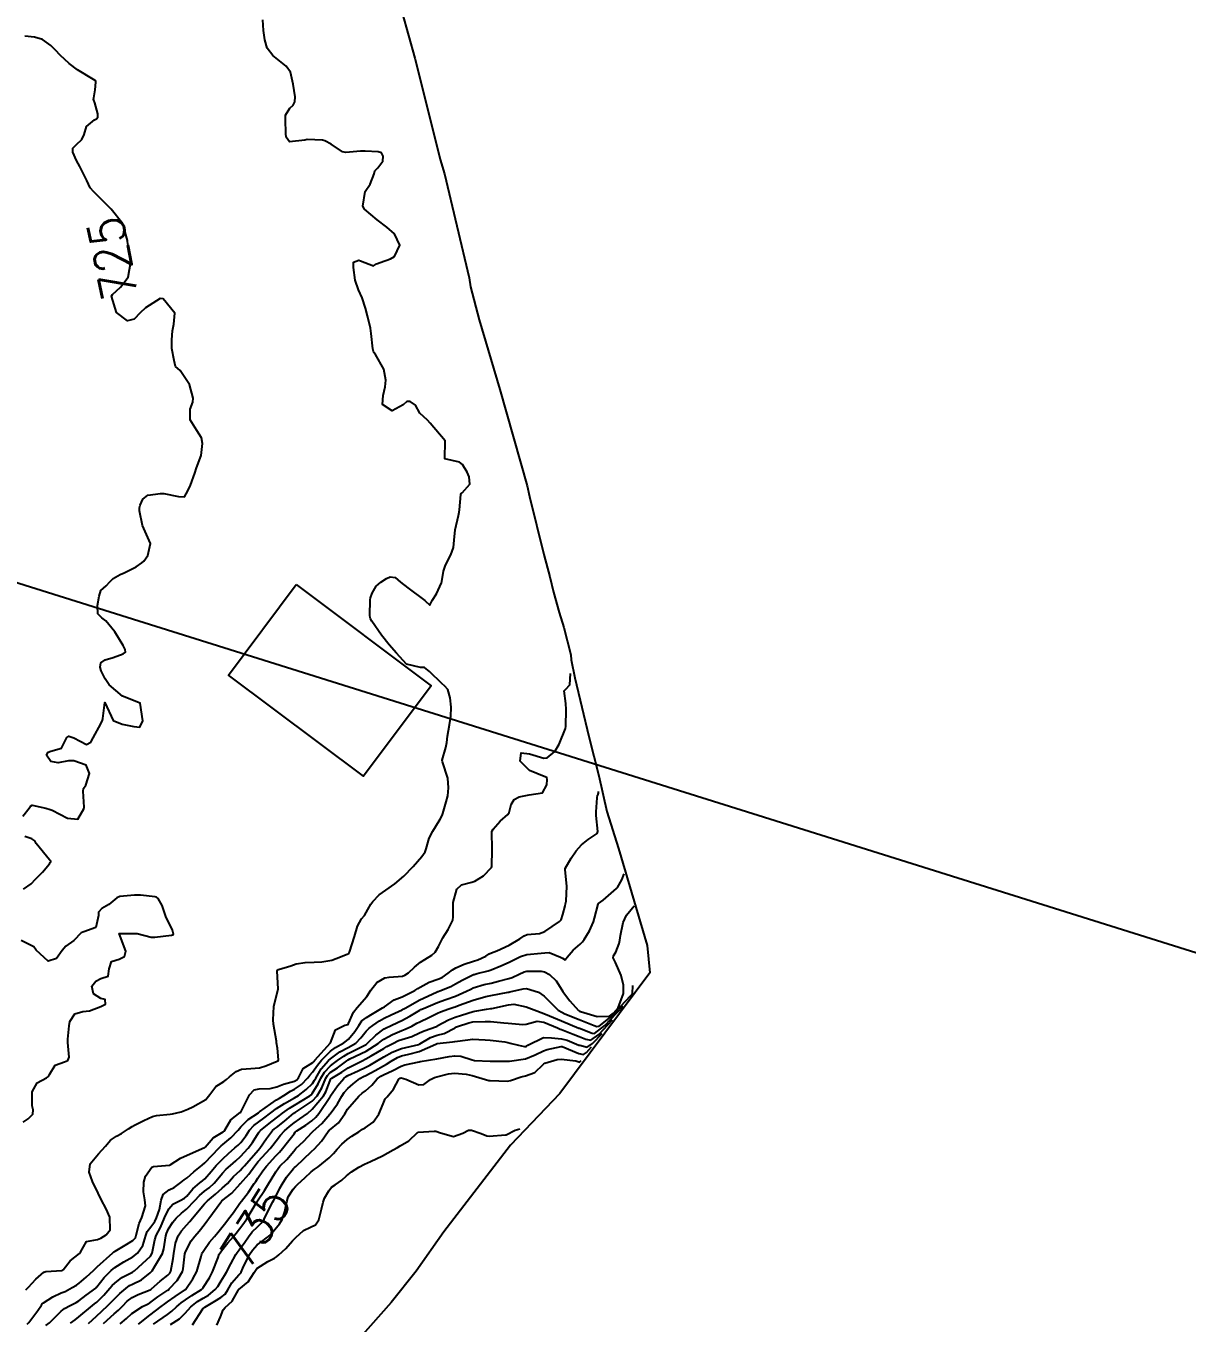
# Model space of a CAD drawing. Header units: metres. Extents: x 318500 to 325275, y 7408834 to 7428799.
# Drawn here: x 322414.9 to 322545.9, y 7417452 to 7417598.2 of the extents above; entities that cross this region are included whole.
import ezdxf
from ezdxf.enums import TextEntityAlignment as Align

# ---------------------------------------------------------------- set-up
doc = ezdxf.new("R2010")
doc.units = ezdxf.units.M
doc.header["$MEASUREMENT"] = 0
doc.linetypes.add('CONTINUO', pattern=[0])
doc.layers.add('_TEXTO_CONGELA', color=45, linetype='Continuous', plot=False)
for name, color, linetype in [('Area', 45, 'Continuous'), ('Cotas', 45, 'Continuous'), ('Curvas de Nivel 1m', 11, 'Continuous'), ('Curvas de Nivel 5m', 15, 'Continuous'), ('Edificações', 30, 'Continuous')]:
    doc.layers.add(name, color=color, linetype=linetype)
doc.styles.add('Style-STANDARD', font='STANDARD.shx')

msp = doc.modelspace()

# ---------------------------------------------------------------- linework, layer by layer
at = {"layer": '_TEXTO_CONGELA', "linetype": 'CONTINUO'}
msp.add_polyline3d([(322183.78, 7417607.66, 0), (322944.06, 7417369.15, 0)], dxfattribs=at)
at = {"layer": 'Area'}
msp.add_lwpolyline([(322457.35, 7417599.7), (322458.77, 7417594.58), (322459.86, 7417590.26), (322461.66, 7417583.14), (322462.12, 7417581.52), (322464.9, 7417569.8), (322465.05, 7417568.8), (322466.03, 7417565.07), (322468.36, 7417557.23), (322471.45, 7417546.34), (322471.71, 7417545.15), (322473.32, 7417538.63), (322474.02, 7417536.09), (322474.43, 7417534.38), (322475.05, 7417532.08), (322475.58, 7417530.37), (322476.39, 7417527.31), (322476.4, 7417526.75), (322476.84, 7417524.73), (322478.41, 7417518.08), (322479.55, 7417513.65), (322480.44, 7417509.63), (322481.75, 7417505.48), (322484.98, 7417494.53), (322485.28, 7417491.45), (322475.14, 7417477.84), (322469.56, 7417472.04), (322462.05, 7417462.25), (322458.94, 7417457.82), (322456.13, 7417454.29), (322452.63, 7417450.35)], dxfattribs=at)
at = {"layer": 'Curvas de Nivel 1m', "flags": 128}
for points, elevation in [([(322414.92, 7417455.73), (322415.07, 7417455.87), (322415.21, 7417456.03), (322416.04, 7417456.9), (322416.95, 7417457.69), (322417.17, 7417457.77), (322418.95, 7417457.88), (322419.02, 7417457.9), (322419.12, 7417457.97), (322419.92, 7417459), (322420.97, 7417459.8), (322421.08, 7417459.95), (322421.75, 7417461.18), (322422.99, 7417461.39), (322423.38, 7417461.53), (322423.96, 7417461.91), (322424.42, 7417462.49), (322424.4, 7417463.9), (322423.97, 7417464.84), (322423.4, 7417465.91), (322423.06, 7417466.62), (322422.41, 7417467.93), (322422.05, 7417468.98), (322422.18, 7417469.93), (322423.12, 7417471.06), (322423.88, 7417471.91), (322424.46, 7417472.58), (322425.15, 7417473.02), (322425.7, 7417473.34), (322426.5, 7417473.88), (322426.91, 7417474.13), (322427.17, 7417474.26), (322428.22, 7417474.81), (322429.18, 7417475.27), (322429.64, 7417475.38), (322431.19, 7417475.5), (322431.46, 7417475.54), (322432.42, 7417475.8), (322433, 7417475.99), (322433.19, 7417476.07), (322433.74, 7417476.33), (322435.2, 7417477.19), (322435.68, 7417477.75), (322436.33, 7417478.63), (322437.23, 7417479.22), (322437.53, 7417479.43), (322437.89, 7417479.72), (322438.64, 7417480.33), (322439.25, 7417480.59), (322440.29, 7417480.66), (322441.26, 7417480.76), (322441.96, 7417480.97), (322443.27, 7417481.48), (322443.37, 7417481.55), (322443.41, 7417481.65), (322443.28, 7417482.95), (322443.19, 7417483.55), (322443.2, 7417483.65), (322443.19, 7417483.75), (322442.85, 7417485.66), (322442.81, 7417486.17), (322442.89, 7417487.66), (322443.37, 7417489.65), (322443.27, 7417491.65), (322443.29, 7417491.76), (322443.4, 7417491.83), (322444.79, 7417492.25), (322445.41, 7417492.47), (322446.41, 7417492.62), (322447.42, 7417492.65), (322448.31, 7417492.7), (322449.42, 7417492.88), (322449.91, 7417493.08), (322451.15, 7417493.55), (322451.34, 7417493.64), (322451.43, 7417493.79), (322451.99, 7417495.54), (322452.31, 7417496.7), (322452.78, 7417497.53), (322453.09, 7417497.92), (322453.5, 7417498.58), (322453.82, 7417499.2), (322454.04, 7417499.51), (322454.78, 7417500.24), (322455.52, 7417500.77), (322456.54, 7417501.48), (322457.54, 7417502.36), (322458.59, 7417503.45), (322459.58, 7417504.58), (322459.94, 7417505.08), (322460.07, 7417505.44), (322460.41, 7417506.62), (322460.82, 7417507.43), (322461.12, 7417507.92), (322461.63, 7417508.77), (322461.87, 7417509.19), (322461.96, 7417509.42), (322462.33, 7417510.74), (322462.49, 7417511.41), (322462.59, 7417512.32), (322462.51, 7417513.41), (322461.89, 7417515.25), (322461.86, 7417515.42), (322462.28, 7417516.87), (322462.38, 7417517.41), (322462.47, 7417518.13), (322462.68, 7417519.41), (322462.83, 7417520.36), (322462.88, 7417521.4), (322462.77, 7417522.45), (322462.52, 7417523.41), (322462.18, 7417523.77), (322461.84, 7417524.06), (322460.44, 7417525.43), (322459.86, 7417525.86), (322459.42, 7417525.89), (322457.86, 7417526.27), (322456.7, 7417527.49), (322455.89, 7417528.45), (322455.03, 7417529.51), (322453.93, 7417531.1), (322453.78, 7417531.37), (322453.73, 7417531.52), (322453.71, 7417531.75), (322453.73, 7417533.52), (322453.77, 7417533.72), (322453.97, 7417534.24), (322454.44, 7417535.06), (322454.96, 7417535.51), (322455.59, 7417535.91), (322456, 7417536.09), (322456.55, 7417536.04), (322457.16, 7417535.48), (322457.98, 7417534.87), (322459.92, 7417533.44), (322459.96, 7417533.4), (322460.47, 7417532.92), (322460.75, 7417533.43), (322461.23, 7417534.17), (322461.81, 7417535.42), (322461.84, 7417535.57), (322462, 7417536.72), (322462.23, 7417537.42), (322462.86, 7417538.58), (322463.13, 7417539.4), (322463.21, 7417540.25), (322463.35, 7417541.4), (322463.72, 7417543.03), (322463.78, 7417543.39), (322463.81, 7417543.67), (322463.99, 7417545.39), (322464.02, 7417545.49), (322464.12, 7417545.58), (322464.97, 7417546.55), (322464.91, 7417547.38), (322464.68, 7417547.91), (322464.16, 7417548.77), (322463.81, 7417549.04), (322462.17, 7417549.42), (322462.2, 7417551.42), (322460.53, 7417553.44), (322460.23, 7417553.75), (322459.34, 7417554.55), (322458.86, 7417555.46), (322458.26, 7417555.87), (322457.87, 7417555.86), (322457.46, 7417555.48), (322456.24, 7417554.83), (322455.14, 7417555.51), (322455.23, 7417556.54), (322455.43, 7417557.51), (322455.52, 7417558.28), (322455.3, 7417559.51), (322454.33, 7417561.17), (322454.18, 7417561.37), (322454.11, 7417561.52), (322454.04, 7417561.81), (322453.85, 7417563.53), (322453.77, 7417564.13), (322453.46, 7417565.53), (322453.23, 7417566.37), (322452.83, 7417567.54), (322452.42, 7417568.47), (322452.05, 7417569.56), (322451.87, 7417570.96), (322451.88, 7417571.56), (322452.47, 7417571.79), (322452.67, 7417571.74), (322453.16, 7417571.54), (322454.11, 7417571.17), (322454.47, 7417571.37), (322454.57, 7417571.42), (322454.86, 7417571.52), (322456.04, 7417571.94), (322456.48, 7417572.23), (322457.11, 7417573.49), (322456.51, 7417574.76), (322455.62, 7417575.51), (322454.53, 7417576.33), (322453.12, 7417577.54), (322452.91, 7417577.9), (322453.19, 7417579.54), (322453.73, 7417580.38), (322454.21, 7417581.53), (322454.27, 7417581.86), (322454.61, 7417582.22), (322455.19, 7417582.95), (322455.22, 7417583.51), (322455.02, 7417583.9), (322454.64, 7417584.03), (322453.2, 7417584.1), (322452.64, 7417584.09), (322451, 7417583.94), (322450.63, 7417584.02), (322449.36, 7417584.88), (322448.65, 7417585.26), (322448.36, 7417585.32), (322446.65, 7417585.4), (322446.36, 7417585.34), (322444.64, 7417585.14), (322444.28, 7417585.66), (322444.23, 7417586.09), (322444.18, 7417587.67), (322444.19, 7417588.16), (322444.7, 7417588.92), (322445.08, 7417589.28), (322445.25, 7417589.65), (322445.27, 7417590.2), (322445.08, 7417591.65), (322444.75, 7417592.98), (322444.26, 7417593.67), (322442.78, 7417594.86), (322442.14, 7417595.7), (322441.85, 7417596.65), (322441.73, 7417597.7), (322441.65, 7417598.88)], 726), ([(322415.05, 7417451.85), (322415.26, 7417452.02), (322416.25, 7417453.38), (322416.66, 7417454), (322416.76, 7417454.14), (322416.89, 7417454.26), (322417.95, 7417454.94), (322418.91, 7417455.36), (322419.34, 7417455.54), (322420.12, 7417455.96), (322420.63, 7417456.25), (322420.93, 7417456.46), (322421.73, 7417457.14), (322422.56, 7417457.93), (322422.95, 7417458.29), (322424.72, 7417459.89), (322424.85, 7417460.01), (322424.97, 7417460.09), (322426.11, 7417460.75), (322426.99, 7417461.29), (322427.27, 7417461.59), (322427.35, 7417461.86), (322427.68, 7417463.2), (322427.99, 7417463.86), (322428.4, 7417465.2), (322428.33, 7417465.85), (322428.17, 7417466.75), (322428.21, 7417467.85), (322428.41, 7417468.53), (322429.11, 7417469.53), (322429.32, 7417469.62), (322431.11, 7417469.76), (322431.15, 7417469.77), (322431.2, 7417469.81), (322432.34, 7417470.57), (322433.12, 7417470.89), (322435.06, 7417471.76), (322435.11, 7417471.78), (322435.13, 7417471.81), (322436.05, 7417472.85), (322437.16, 7417473.52), (322437.28, 7417473.61), (322437.37, 7417473.73), (322438.03, 7417474.87), (322439.08, 7417475.71), (322439.15, 7417475.75), (322439.19, 7417475.83), (322440.15, 7417477.7), (322440.65, 7417478.25), (322441.22, 7417478.39), (322442.47, 7417478.41), (322443.22, 7417478.6), (322443.97, 7417478.9), (322445.23, 7417479.25), (322445.48, 7417479.38), (322445.65, 7417479.62), (322446.19, 7417480.68), (322447.27, 7417481.34), (322447.39, 7417481.47), (322447.5, 7417481.6), (322449.29, 7417483.57), (322449.83, 7417485.04), (322450.88, 7417485.55), (322451.25, 7417485.62), (322451.32, 7417485.73), (322451.88, 7417487.01), (322452.29, 7417487.54), (322453.36, 7417488.79), (322453.82, 7417489.51), (322454.51, 7417490.38), (322455.39, 7417490.9), (322455.9, 7417490.98), (322457.39, 7417491.08), (322457.67, 7417491.19), (322458.06, 7417491.46), (322458.75, 7417492.11), (322459.42, 7417492.64), (322459.91, 7417492.94), (322460.72, 7417493.43), (322461.09, 7417493.77), (322461.44, 7417494.44), (322461.95, 7417495.41), (322462.53, 7417496.34), (322463.07, 7417497.4), (322463.11, 7417497.77), (322463.09, 7417499.4), (322463.53, 7417500.9), (322464.04, 7417501.38), (322465.21, 7417501.69), (322465.54, 7417501.79), (322466.53, 7417502.37), (322467.43, 7417503.34), (322467.46, 7417503.44), (322467.52, 7417505.34), (322467.52, 7417505.41), (322467.46, 7417507.34), (322467.49, 7417507.47), (322467.61, 7417507.66), (322468.4, 7417508.56), (322469.26, 7417509.32), (322469.41, 7417509.54), (322469.66, 7417510.44), (322469.98, 7417510.99), (322470.54, 7417511.3), (322471.67, 7417511.52), (322473.18, 7417511.76), (322473.68, 7417512.65), (322473.71, 7417513.26), (322473.69, 7417513.47), (322473.38, 7417513.58), (322471.7, 7417514.26), (322470.67, 7417515.3), (322470.78, 7417516.24), (322471.73, 7417516.16), (322473.33, 7417515.66), (322473.73, 7417515.69), (322474.59, 7417516.4), (322475.05, 7417517.24), (322475.77, 7417519), (322475.82, 7417519.23), (322475.87, 7417521.16), (322475.81, 7417521.83), (322475.63, 7417523.23), (322475.83, 7417523.44), (322476.26, 7417523.93), (322476.36, 7417525.19)], 727), ([(322417.16, 7417451.7), (322417.56, 7417451.99), (322418.88, 7417453.29), (322419.26, 7417453.6), (322419.92, 7417453.96), (322420.58, 7417454.27), (322420.9, 7417454.47), (322421.72, 7417455.12), (322422.79, 7417455.92), (322422.86, 7417455.98), (322422.92, 7417456.05), (322423.75, 7417457.09), (322424.53, 7417457.9), (322424.95, 7417458.23), (322425.98, 7417458.86), (322426.97, 7417459.43), (322427.5, 7417459.86), (322428.11, 7417460.72), (322428.43, 7417461.85), (322428.58, 7417462.28), (322429.01, 7417462.8), (322429.45, 7417463.41), (322429.65, 7417463.83), (322429.99, 7417464.78), (322430.19, 7417465.82), (322430.41, 7417466.47), (322431.07, 7417466.97), (322431.62, 7417467.26), (322432.39, 7417467.8), (322432.78, 7417468.1), (322433.09, 7417468.35), (322433.85, 7417469.02), (322434.79, 7417469.76), (322435.11, 7417470.04), (322436.72, 7417471.74), (322436.93, 7417471.94), (322437.14, 7417472.1), (322438.03, 7417472.84), (322438.84, 7417473.71), (322438.99, 7417473.89), (322439.17, 7417474.09), (322439.98, 7417474.9), (322441.14, 7417475.68), (322441.19, 7417475.7), (322441.28, 7417475.77), (322443.2, 7417477.15), (322443.51, 7417477.34), (322444, 7417477.64), (322444.75, 7417478.1), (322445.22, 7417478.33), (322446, 7417478.85), (322446.7, 7417479.61), (322446.94, 7417479.91), (322447.25, 7417480.27), (322447.82, 7417481.04), (322448.26, 7417481.59), (322449.28, 7417482.63), (322449.82, 7417483.03), (322450.77, 7417483.56), (322451.07, 7417483.77), (322451.3, 7417483.99), (322452.02, 7417484.83), (322452.47, 7417485.53), (322452.82, 7417486.04), (322453.33, 7417486.43), (322454.02, 7417486.83), (322455.15, 7417487.49), (322455.35, 7417487.63), (322456.45, 7417488.39), (322457.36, 7417488.76), (322458.8, 7417489.45), (322459.14, 7417489.68), (322459.38, 7417489.85), (322460.41, 7417490.4), (322461.39, 7417490.74), (322461.87, 7417490.93), (322462.56, 7417491.4), (322463.02, 7417491.78), (322463.41, 7417492.02), (322464.35, 7417492.44), (322465.42, 7417492.77), (322465.88, 7417492.9), (322466.78, 7417493.35), (322467.16, 7417493.61), (322467.43, 7417493.72), (322468.04, 7417493.93), (322469.44, 7417494.59), (322470.64, 7417495.29), (322471.1, 7417495.64), (322471.46, 7417495.76), (322472.83, 7417495.9), (322473.46, 7417496.13), (322475.12, 7417497.24), (322475.28, 7417497.43), (322475.49, 7417498.02), (322475.74, 7417498.99), (322475.78, 7417499.23), (322475.84, 7417499.55), (322475.94, 7417501.22), (322475.73, 7417503.05), (322475.75, 7417503.23), (322476.4, 7417504.39), (322476.99, 7417505.21), (322477.6, 7417505.87), (322478.33, 7417506.47), (322479.35, 7417507.18), (322479.41, 7417507.38), (322479.23, 7417509.18), (322479.22, 7417509.61), (322479.35, 7417511.18), (322479.39, 7417511.47), (322479.47, 7417511.59), (322479.5, 7417511.7), (322479.5, 7417511.91)], 728), ([(322419.93, 7417451.96), (322420.48, 7417452.35), (322420.88, 7417452.66), (322422.42, 7417453.93), (322422.67, 7417454.14), (322422.9, 7417454.34), (322423.69, 7417455.13), (322424.38, 7417455.9), (322424.63, 7417456.19), (322424.93, 7417456.48), (322425.73, 7417457.09), (322426.95, 7417457.72), (322427.05, 7417457.77), (322427.17, 7417457.87), (322428.97, 7417459.52), (322429.15, 7417459.84), (322429.47, 7417461.35), (322429.62, 7417461.83), (322430.08, 7417462.76), (322430.55, 7417463.82), (322431.04, 7417464.86), (322431.49, 7417465.36), (322432.33, 7417465.8), (322432.81, 7417466.04), (322433.06, 7417466.28), (322433.76, 7417467.09), (322434.55, 7417467.77), (322434.85, 7417468), (322435.09, 7417468.24), (322435.8, 7417469.05), (322436.39, 7417469.74), (322437.12, 7417470.49), (322437.76, 7417471.08), (322438.5, 7417471.72), (322438.84, 7417472.01), (322439.14, 7417472.33), (322439.75, 7417473.11), (322440.15, 7417473.7), (322440.62, 7417474.24), (322441.17, 7417474.66), (322441.77, 7417475.08), (322442.55, 7417475.66), (322443.19, 7417476.14), (322444.1, 7417476.74), (322445.21, 7417477.35), (322445.67, 7417477.62), (322446.54, 7417478.29), (322447.23, 7417478.98), (322447.48, 7417479.35), (322447.6, 7417479.59), (322448.22, 7417480.62), (322449.05, 7417481.57), (322449.27, 7417481.77), (322450.31, 7417482.53), (322451.28, 7417483.04), (322452.13, 7417483.54), (322452.71, 7417484.11), (322453.31, 7417484.86), (322453.63, 7417485.2), (322454.03, 7417485.51), (322454.8, 7417486.03), (322455.33, 7417486.33), (322456.11, 7417486.71), (322457.35, 7417487.27), (322457.48, 7417487.34), (322457.69, 7417487.46), (322459.36, 7417488.39), (322461.22, 7417489.26), (322461.37, 7417489.33), (322461.43, 7417489.35), (322461.6, 7417489.41), (322462.84, 7417489.93), (322463.38, 7417490.22), (322464.13, 7417490.64), (322465.4, 7417491.25), (322465.48, 7417491.28), (322465.8, 7417491.36), (322467.06, 7417491.69), (322467.41, 7417491.8), (322468.5, 7417492.23), (322469.42, 7417492.65), (322469.86, 7417492.87), (322470.71, 7417493.29), (322471.43, 7417493.53), (322473.03, 7417493.67), (322473.43, 7417493.71), (322473.93, 7417493.74), (322475.22, 7417493.23), (322475.43, 7417493.1), (322475.73, 7417492.92), (322475.95, 7417493.22), (322476.66, 7417494), (322477.45, 7417494.69), (322477.7, 7417494.96), (322477.88, 7417495.2), (322478.49, 7417496.17), (322478.94, 7417497.19), (322479.06, 7417497.61), (322479.46, 7417499.18), (322479.48, 7417499.21), (322479.51, 7417499.26), (322480.01, 7417499.66), (322481.54, 7417500.96), (322481.63, 7417501.06), (322482.15, 7417501.93), (322482.4, 7417502.6)], 729), ([(322423.68, 7417451.91), (322424.88, 7417452.99), (322425.36, 7417453.41), (322425.8, 7417453.88), (322426.34, 7417454.43), (322426.9, 7417454.86), (322427.58, 7417455.19), (322428.92, 7417455.72), (322428.99, 7417455.76), (322429.08, 7417455.84), (322430.06, 7417456.69), (322430.94, 7417457.38), (322431.16, 7417457.6), (322431.26, 7417457.81), (322431.53, 7417459.23), (322431.61, 7417459.8), (322431.8, 7417460.99), (322432.1, 7417461.8), (322432.45, 7417462.35), (322433.02, 7417463), (322433.4, 7417463.41), (322433.71, 7417463.78), (322435.05, 7417465.42), (322435.39, 7417465.75), (322436.3, 7417466.51), (322437.07, 7417467.16), (322437.37, 7417467.43), (322437.65, 7417467.72), (322438.33, 7417468.48), (322439.1, 7417469.18), (322439.36, 7417469.45), (322439.57, 7417469.7), (322441.13, 7417471.45), (322441.31, 7417471.68), (322442.04, 7417472.78), (322442.73, 7417473.66), (322442.95, 7417473.86), (322443.17, 7417474.03), (322444.07, 7417474.74), (322445.15, 7417475.63), (322445.17, 7417475.65), (322445.19, 7417475.66), (322445.27, 7417475.7), (322447.2, 7417477), (322447.77, 7417477.59), (322448.31, 7417478.5), (322448.75, 7417479.58), (322448.93, 7417479.89), (322449.25, 7417480.2), (322450.06, 7417480.76), (322451.12, 7417481.55), (322451.21, 7417481.61), (322451.27, 7417481.65), (322451.46, 7417481.74), (322453.28, 7417482.64), (322454.66, 7417483.5), (322455.01, 7417483.77), (322455.3, 7417483.98), (322456.27, 7417484.51), (322457.31, 7417484.95), (322457.69, 7417485.09), (322458.45, 7417485.45), (322459.01, 7417485.76), (322459.33, 7417485.92), (322460.36, 7417486.4), (322461.34, 7417486.9), (322461.69, 7417487.07), (322462.63, 7417487.4), (322463.17, 7417487.57), (322463.35, 7417487.63), (322463.77, 7417487.8), (322465.36, 7417488.36), (322466.78, 7417488.77), (322467.37, 7417488.89), (322469.33, 7417489.27), (322469.37, 7417489.28), (322469.51, 7417489.31), (322471.01, 7417489.65), (322471.38, 7417489.67), (322472.73, 7417489.27), (322473.37, 7417488.84), (322474.95, 7417487.24), (322475.35, 7417487), (322475.72, 7417486.84), (322477.33, 7417486.18), (322479.01, 7417485.5), (322479.32, 7417485.41), (322479.59, 7417485.44), (322480.87, 7417486.46), (322483.15, 7417488.9), (322483.32, 7417489.12), (322483.39, 7417490.04)], 731), ([(322425.53, 7417451.88), (322426.27, 7417452.49), (322426.88, 7417453.03), (322428.08, 7417453.85), (322428.63, 7417454.11), (322428.9, 7417454.26), (322429.81, 7417454.92), (322430.92, 7417455.68), (322430.99, 7417455.73), (322431.09, 7417455.81), (322431.98, 7417456.76), (322432.57, 7417457.79), (322432.65, 7417458.09), (322432.85, 7417459.79), (322432.87, 7417459.89), (322432.98, 7417460.16), (322433.55, 7417461.22), (322433.96, 7417461.78), (322434.44, 7417462.33), (322435.02, 7417463.06), (322435.32, 7417463.46), (322435.56, 7417463.75), (322436.92, 7417465.6), (322437.02, 7417465.73), (322438.16, 7417466.62), (322439.08, 7417467.66), (322439.1, 7417467.69), (322439.12, 7417467.71), (322440.05, 7417468.74), (322440.72, 7417469.69), (322441.12, 7417470.19), (322442.48, 7417471.66), (322442.77, 7417472.02), (322443.14, 7417472.51), (322443.65, 7417473.14), (322444.1, 7417473.64), (322444.66, 7417474.14), (322445.17, 7417474.53), (322445.82, 7417474.98), (322446.68, 7417475.61), (322447.19, 7417476.07), (322448.5, 7417477.58), (322448.76, 7417478.03), (322449.24, 7417479.3), (322449.32, 7417479.49), (322449.42, 7417479.57), (322450.54, 7417480.27), (322451.26, 7417480.73), (322451.78, 7417481.02), (322452.83, 7417481.53), (322453.27, 7417481.76), (322453.87, 7417482.1), (322455.28, 7417482.94), (322455.64, 7417483.13), (322456.3, 7417483.48), (322456.95, 7417483.82), (322457.3, 7417483.95), (322458.46, 7417484.29), (322459.31, 7417484.68), (322459.82, 7417484.93), (322461.21, 7417485.41), (322461.29, 7417485.44), (322461.32, 7417485.46), (322462.57, 7417486.16), (322463.34, 7417486.47), (322464.03, 7417486.69), (322465.35, 7417487.09), (322465.56, 7417487.14), (322466.88, 7417487.34), (322467.35, 7417487.42), (322467.47, 7417487.44), (322469.36, 7417487.86), (322469.97, 7417487.92), (322471.35, 7417487.63), (322472.25, 7417487.27), (322473.34, 7417486.86), (322473.98, 7417486.62), (322475.33, 7417486.05), (322477.29, 7417485.23), (322477.32, 7417485.22), (322477.37, 7417485.2), (322478.77, 7417484.64), (322479.04, 7417484.63), (322480.23, 7417485.52), (322482.27, 7417487.68)], 732), ([(322427.6, 7417451.86), (322428.88, 7417452.85), (322430.19, 7417453.82), (322430.59, 7417454.12), (322430.9, 7417454.36), (322431.74, 7417454.97), (322432.92, 7417455.76), (322432.94, 7417455.77), (322432.96, 7417455.79), (322433.76, 7417456.96), (322434.19, 7417457.77), (322434.68, 7417459.48), (322434.75, 7417459.76), (322434.82, 7417459.91), (322434.98, 7417460.15), (322435.64, 7417461.1), (322436.18, 7417461.74), (322436.56, 7417462.18), (322437.02, 7417462.76), (322437.45, 7417463.3), (322437.78, 7417463.72), (322438.32, 7417464.43), (322439.05, 7417465.48), (322439.23, 7417465.71), (322440.02, 7417466.74), (322440.67, 7417467.69), (322440.84, 7417467.93), (322441.09, 7417468.3), (322441.65, 7417469.13), (322442.06, 7417469.67), (322443.12, 7417470.83), (322443.52, 7417471.25), (322443.87, 7417471.64), (322444.43, 7417472.35), (322445.16, 7417473.31), (322445.3, 7417473.48), (322445.49, 7417473.63), (322446.5, 7417474.28), (322447.18, 7417474.78), (322447.61, 7417475.17), (322447.95, 7417475.59), (322449.21, 7417477.45), (322449.26, 7417477.52), (322449.29, 7417477.57), (322450.07, 7417478.71), (322450.78, 7417479.55), (322451.04, 7417479.76), (322451.24, 7417479.88), (322452.39, 7417480.4), (322453.26, 7417480.82), (322453.71, 7417481.06), (322454.46, 7417481.5), (322455.27, 7417481.99), (322456.24, 7417482.52), (322457.28, 7417482.94), (322459.24, 7417483.39), (322459.29, 7417483.41), (322459.35, 7417483.44), (322460.56, 7417484.16), (322461.31, 7417484.41), (322462.08, 7417484.63), (322463.32, 7417485.27), (322463.39, 7417485.31), (322463.59, 7417485.39), (322464.88, 7417485.82), (322465.33, 7417485.91), (322466.7, 7417485.97), (322467.33, 7417485.95), (322468.84, 7417485.8), (322469.33, 7417485.76), (322470.98, 7417485.63), (322471.33, 7417485.67), (322472.58, 7417486.02), (322473.33, 7417485.89), (322474.89, 7417485.24), (322475.19, 7417485.11), (322475.32, 7417485.05), (322476.64, 7417484.54), (322477.31, 7417484.27), (322478.07, 7417483.96), (322478.65, 7417483.88), (322479.53, 7417484.5), (322481.09, 7417486.15)], 733), ([(322429.31, 7417451.83), (322430.88, 7417452.94), (322431.38, 7417453.31), (322431.9, 7417453.8), (322432.43, 7417454.26), (322432.9, 7417454.6), (322433.62, 7417455.07), (322434.73, 7417455.76), (322434.84, 7417455.85), (322434.92, 7417455.99), (322435.61, 7417457.08), (322435.96, 7417457.74), (322436.6, 7417459.37), (322436.72, 7417459.73), (322436.81, 7417459.89), (322436.98, 7417460.1), (322437.71, 7417461), (322438.32, 7417461.72), (322438.63, 7417462.09), (322439.01, 7417462.59), (322439.49, 7417463.23), (322439.83, 7417463.7), (322440.93, 7417465.57), (322441, 7417465.68), (322441.02, 7417465.71), (322441.05, 7417465.76), (322441.81, 7417466.93), (322442.27, 7417467.66), (322442.59, 7417468.16), (322443.1, 7417469), (322443.36, 7417469.4), (322443.57, 7417469.65), (322444.33, 7417470.42), (322445.13, 7417471.36), (322445.38, 7417471.63), (322446.26, 7417472.49), (322447.16, 7417473.44), (322447.23, 7417473.53), (322447.31, 7417473.6), (322448.29, 7417474.47), (322449.19, 7417475.53), (322449.21, 7417475.55), (322449.22, 7417475.57), (322450.07, 7417476.69), (322450.56, 7417477.56), (322450.81, 7417477.96), (322451.22, 7417478.43), (322451.82, 7417478.95), (322452.58, 7417479.53), (322453.01, 7417479.76), (322453.25, 7417479.87), (322454.32, 7417480.44), (322455.26, 7417480.96), (322455.6, 7417481.15), (322456.1, 7417481.48), (322456.83, 7417481.92), (322457.28, 7417482.1), (322458.1, 7417482.28), (322459.28, 7417482.57), (322461.16, 7417483.41), (322461.24, 7417483.46), (322461.29, 7417483.47), (322463.02, 7417483.67), (322463.29, 7417483.71), (322464.77, 7417483.9), (322465.3, 7417483.97), (322466.72, 7417483.91), (322467.3, 7417483.85), (322468.94, 7417483.67), (322469.29, 7417483.59), (322469.52, 7417483.54), (322470.48, 7417483.29), (322471.16, 7417483.15), (322471.3, 7417483.15), (322471.39, 7417483.19), (322471.53, 7417483.28), (322473.31, 7417484.17), (322474.21, 7417484.14), (322475.31, 7417484.02), (322475.96, 7417483.87), (322477.3, 7417483.3), (322477.38, 7417483.28), (322478.24, 7417483.08), (322478.83, 7417483.48), (322479.91, 7417484.62)], 734), ([(322433.71, 7417451.78), (322434.89, 7417453.57), (322435.11, 7417453.76), (322436.22, 7417454.42), (322436.91, 7417454.84), (322437.4, 7417455.24), (322437.7, 7417455.72), (322438.16, 7417456.49), (322438.95, 7417457.39), (322439.1, 7417457.55), (322439.2, 7417457.71), (322439.4, 7417458.15), (322440.15, 7417459.69), (322440.46, 7417460.2), (322440.99, 7417460.77), (322441.51, 7417461.16), (322442.16, 7417461.66), (322442.6, 7417462.07), (322443.01, 7417462.5), (322443.53, 7417463.14), (322443.83, 7417463.64), (322444.13, 7417464.55), (322444.33, 7417465.64), (322444.51, 7417466.18), (322445.07, 7417467.08), (322445.33, 7417467.38), (322445.59, 7417467.62), (322446.37, 7417468.34), (322447.1, 7417469.03), (322447.42, 7417469.28), (322447.87, 7417469.59), (322449.12, 7417470.61), (322449.6, 7417471.09), (322450.04, 7417471.56), (322450.56, 7417472.13), (322451.15, 7417472.68), (322451.66, 7417473.03), (322452.45, 7417473.53), (322452.88, 7417473.81), (322453.17, 7417473.97), (322454.08, 7417474.61), (322454.71, 7417475.5), (322455.2, 7417476.68), (322455.45, 7417477.24), (322455.65, 7417477.49), (322456.37, 7417478.33), (322456.99, 7417479.47), (322457.14, 7417479.58), (322457.24, 7417479.6), (322457.77, 7417479.46), (322459.23, 7417478.82), (322459.8, 7417478.86), (322460.54, 7417479.42), (322460.99, 7417479.67), (322461.25, 7417479.74), (322462.59, 7417480.06), (322463.25, 7417480.14), (322464.59, 7417480.03), (322465.25, 7417479.88), (322467.14, 7417479.33), (322467.21, 7417479.3), (322467.24, 7417479.3), (322467.27, 7417479.3), (322469.24, 7417479.23), (322469.57, 7417479.31), (322470.79, 7417479.74), (322471.25, 7417479.84), (322472.31, 7417480.21), (322473.27, 7417481.12), (322473.33, 7417481.19), (322473.45, 7417481.25), (322474.83, 7417481.68), (322475.28, 7417481.73), (322476.95, 7417481.53), (322477.27, 7417481.43), (322477.37, 7417481.4), (322477.44, 7417481.45), (322477.55, 7417481.57)], 736), ([(322436.46, 7417451.74), (322436.88, 7417452.67), (322437.15, 7417453.46), (322437.4, 7417453.72), (322438.19, 7417454.43), (322438.89, 7417455.71), (322438.92, 7417455.74), (322439.99, 7417456.63), (322440.67, 7417457.68), (322440.95, 7417458.11), (322442.19, 7417458.89), (322442.97, 7417459.29), (322443.19, 7417459.43), (322443.45, 7417459.65), (322444.24, 7417460.38), (322444.99, 7417461.23), (322445.18, 7417461.44), (322445.36, 7417461.62), (322446.21, 7417462.41), (322447.02, 7417462.79), (322447.57, 7417463.05), (322447.94, 7417463.59), (322448.25, 7417464.79), (322448.43, 7417465.58), (322448.6, 7417466.03), (322449.07, 7417466.87), (322449.37, 7417467.27), (322449.78, 7417467.56), (322450.56, 7417468.08), (322451.09, 7417468.55), (322451.64, 7417469), (322452.46, 7417469.53), (322453.11, 7417469.88), (322453.79, 7417470.18), (322455.12, 7417470.82), (322456.33, 7417471.48), (322456.84, 7417471.77), (322457.14, 7417471.93), (322458.1, 7417472.51), (322459.1, 7417473.44), (322459.13, 7417473.47), (322459.16, 7417473.49), (322460.95, 7417473.62), (322461.16, 7417473.6), (322461.68, 7417473.4), (322463.15, 7417473), (322464.2, 7417473.37), (322464.82, 7417473.71), (322465.17, 7417473.72), (322466.28, 7417473.34), (322466.9, 7417473.07), (322467.16, 7417473.03), (322469.02, 7417473.17), (322469.1, 7417473.2), (322470.11, 7417473.7), (322470.62, 7417473.88)], 737)]:
    msp.add_lwpolyline(points, dxfattribs=dict(at, elevation=elevation))
at = {"layer": 'Curvas de Nivel 5m', "flags": 128}
for points, elevation in [([(322414.56, 7417509.11), (322415.29, 7417510.03), (322415.43, 7417510.24), (322415.64, 7417510.35), (322417.15, 7417510.01), (322417.64, 7417509.88), (322417.86, 7417509.78), (322419.62, 7417508.9), (322420.79, 7417508.79), (322421.46, 7417509.95), (322421.47, 7417510.13), (322421.37, 7417511.95), (322421.4, 7417512.23), (322421.68, 7417512.62), (322422.09, 7417513.94), (322421.7, 7417514.87), (322420.31, 7417515.36), (322419.71, 7417515.34), (322418.56, 7417515.13), (322417.71, 7417515.27), (322417.24, 7417516.01), (322417.41, 7417516.32), (322417.73, 7417516.45), (322418.94, 7417516.78), (322419.54, 7417517.97), (322419.75, 7417518.12), (322420.34, 7417517.96), (322421.74, 7417517.2), (322422.23, 7417517.46), (322422.52, 7417517.94), (322423.38, 7417519.54), (322423.54, 7417519.92), (322423.58, 7417520.12), (322423.8, 7417521.92), (322424.77, 7417519.91), (322425.77, 7417519.47), (322427.09, 7417519.21), (322427.76, 7417519.15), (322428.11, 7417519.86), (322427.8, 7417521.87), (322425.81, 7417522.64), (322424.3, 7417523.92), (322423.84, 7417524.59), (322423.42, 7417525.5), (322423.3, 7417525.93), (322423.37, 7417526.41), (322423.86, 7417526.74), (322424.77, 7417527.01), (322425.87, 7417527.4), (322426.16, 7417527.62), (322426.12, 7417527.9), (322425.89, 7417528.37), (322424.94, 7417529.91), (322423.92, 7417531.14), (322423.48, 7417531.48), (322423.01, 7417531.93), (322423, 7417532.88), (322423.19, 7417533.93), (322423.36, 7417534.54), (322423.98, 7417535.1), (322424.38, 7417535.52), (322424.76, 7417535.91), (322425.53, 7417536.37), (322426, 7417536.55), (322427.35, 7417537.23), (322428.01, 7417537.69), (322428.2, 7417537.87), (322428.67, 7417538.52), (322428.98, 7417539.86), (322428.07, 7417541.87), (322427.74, 7417543.53), (322427.73, 7417543.88), (322427.8, 7417544.17), (322428.1, 7417544.84), (322428.66, 7417545.31), (322430.11, 7417545.5), (322430.47, 7417545.48), (322432.11, 7417545.17), (322432.81, 7417545.11), (322433.19, 7417545.8), (322433.48, 7417546.45), (322433.97, 7417547.79), (322434.16, 7417548.38), (322434.67, 7417549.78), (322434.85, 7417551.12), (322434.71, 7417551.78), (322434.21, 7417552.6), (322433.43, 7417553.8), (322433.44, 7417555), (322433.74, 7417555.8), (322433.8, 7417556.26), (322433.38, 7417557.8), (322432.3, 7417559.35), (322431.78, 7417559.83), (322431.65, 7417560.49), (322431.38, 7417561.83), (322431.37, 7417562.81), (322431.46, 7417563.83), (322431.6, 7417564.6), (322431.7, 7417565.83), (322430.41, 7417567.45), (322430.05, 7417567.49), (322428.4, 7417566.44), (322427.82, 7417565.88), (322427.12, 7417565.14), (322426.38, 7417564.95), (322425.15, 7417565.91), (322424.58, 7417567.75), (322424.67, 7417567.92), (322425.57, 7417568.76), (322426.44, 7417569.9), (322426.76, 7417571.6), (322426.7, 7417571.9), (322426.66, 7417572.08), (322426.48, 7417573.24), (322426.38, 7417573.9), (322426.37, 7417574.03), (322425.84, 7417575.91), (322424.54, 7417577.55), (322424.35, 7417577.73), (322424.15, 7417577.93), (322422.56, 7417579.49), (322422.17, 7417579.96), (322421.77, 7417580.78), (322421.18, 7417581.97), (322420.98, 7417582.35), (322420.61, 7417583.04), (322420.2, 7417583.98), (322420.2, 7417584.41), (322420.63, 7417584.84), (322421.21, 7417585.41), (322421.49, 7417585.97), (322421.76, 7417586.87), (322422.67, 7417587.61), (322422.89, 7417587.74), (322423.02, 7417587.94), (322423.03, 7417588.29), (322422.7, 7417589.54), (322422.57, 7417589.83), (322422.54, 7417589.95), (322422.56, 7417590.1), (322422.72, 7417591.02), (322422.82, 7417591.86), (322422.8, 7417591.95), (322422.73, 7417592.04), (322422.54, 7417592.15), (322420.75, 7417593.26), (322419.81, 7417593.99), (322418.77, 7417594.93), (322418.25, 7417595.49), (322417.73, 7417596.02), (322416.79, 7417596.67), (322415.89, 7417596.95), (322414.79, 7417597.04)], 725), ([(322414.65, 7417500.9), (322415.52, 7417501.5), (322415.99, 7417502.02), (322416.77, 7417502.79), (322417.56, 7417503.76), (322417.67, 7417503.89), (322417.73, 7417504), (322417.67, 7417504.1), (322417.56, 7417504.19), (322416.09, 7417506.02), (322415.91, 7417506.34), (322415.6, 7417506.56), (322414.8, 7417506.84)], 725), ([(322414.61, 7417474.6), (322415.17, 7417474.98), (322415.69, 7417475.52), (322415.72, 7417476.02), (322415.64, 7417476.47), (322415.62, 7417478.02), (322416.2, 7417479.04), (322417.23, 7417479.62), (322417.46, 7417479.77), (322417.59, 7417479.99), (322418.2, 7417481.04), (322419.26, 7417481.42), (322419.65, 7417481.58), (322419.8, 7417481.96), (322419.66, 7417483.6), (322419.66, 7417483.97), (322419.81, 7417485.46), (322419.87, 7417485.96), (322420.45, 7417486.84), (322421.34, 7417487.08), (322422.1, 7417487.18), (322423.35, 7417487.67), (322423.53, 7417487.74), (322423.89, 7417487.91), (322423.87, 7417488.43), (322423.36, 7417488.57), (322422.53, 7417489.1), (322422.37, 7417489.94), (322422.79, 7417490.52), (322423.38, 7417490.81), (322424.21, 7417491.09), (322424.32, 7417491.91), (322424.58, 7417492.73), (322425.42, 7417492.99), (322426.02, 7417493.29), (322426.2, 7417493.88), (322425.45, 7417495.89), (322427.45, 7417495.87), (322429.06, 7417495.46), (322429.45, 7417495.47), (322431.34, 7417495.7), (322431.45, 7417495.72), (322431.51, 7417495.75), (322431.55, 7417495.81), (322431.46, 7417496.28), (322430.7, 7417497.82), (322430.28, 7417499.04), (322429.85, 7417499.83), (322429.65, 7417499.98), (322429.51, 7417500.03), (322427.86, 7417500.21), (322427.51, 7417500.22), (322427.18, 7417500.2), (322425.51, 7417500.05), (322425.19, 7417499.89), (322424.26, 7417499.14), (322423.49, 7417498.7), (322423.12, 7417498.29), (322423.1, 7417497.93), (322422.82, 7417496.57), (322421.45, 7417496.06), (322421.35, 7417496.05), (322421.13, 7417495.95), (322420.33, 7417495.08), (322419.43, 7417494.45), (322419, 7417493.98), (322418.35, 7417493.05), (322417.41, 7417492.75), (322416.09, 7417494.02), (322415.81, 7417494.4), (322415.44, 7417494.57), (322414.38, 7417495.1)], 725), ([(322421.98, 7417451.93), (322422.88, 7417452.76), (322424.12, 7417453.9), (322424.51, 7417454.28), (322424.9, 7417454.7), (322425.5, 7417455.29), (322426.17, 7417455.88), (322426.6, 7417456.2), (322426.93, 7417456.37), (322427.94, 7417456.85), (322428.95, 7417457.64), (322429.05, 7417457.73), (322429.15, 7417457.84), (322429.42, 7417458.3), (322430.31, 7417459.82), (322430.48, 7417460.32), (322430.69, 7417461.81), (322430.77, 7417462.05), (322431.01, 7417462.58), (322431.48, 7417463.35), (322431.85, 7417463.8), (322432.47, 7417464.36), (322433.04, 7417464.81), (322433.97, 7417465.78), (322434.48, 7417466.35), (322435.07, 7417466.83), (322435.6, 7417467.22), (322436.15, 7417467.74), (322436.58, 7417468.24), (322437.1, 7417468.85), (322437.52, 7417469.31), (322437.98, 7417469.72), (322438.59, 7417470.24), (322439.12, 7417470.74), (322440, 7417471.7), (322440.49, 7417472.34), (322441.16, 7417473.4), (322441.26, 7417473.57), (322441.36, 7417473.68), (322442.37, 7417474.47), (322443.18, 7417475.1), (322443.49, 7417475.34), (322443.87, 7417475.64), (322444.64, 7417476.19), (322445.2, 7417476.53), (322446.96, 7417477.6), (322447.1, 7417477.71), (322447.21, 7417477.84), (322447.88, 7417478.94), (322448.19, 7417479.59), (322448.58, 7417480.26), (322449.26, 7417480.96), (322449.61, 7417481.22), (322450.05, 7417481.56), (322450.76, 7417482.07), (322451.28, 7417482.35), (322453, 7417483.24), (322453.29, 7417483.39), (322453.46, 7417483.52), (322454.37, 7417484.44), (322455.31, 7417485.13), (322455.55, 7417485.26), (322456.05, 7417485.48), (322456.92, 7417485.88), (322457.33, 7417486.08), (322458.23, 7417486.56), (322459.35, 7417487.23), (322459.48, 7417487.31), (322459.76, 7417487.43), (322461.36, 7417488.12), (322462.3, 7417488.46), (322463.36, 7417488.84), (322464.6, 7417489.37), (322465.11, 7417489.63), (322465.38, 7417489.75), (322466.61, 7417490.12), (322467.38, 7417490.3), (322468.22, 7417490.5), (322469.39, 7417490.81), (322469.76, 7417490.94), (322470.57, 7417491.29), (322471.12, 7417491.57), (322471.41, 7417491.64), (322473.03, 7417491.64), (322473.4, 7417491.56), (322473.99, 7417491.25), (322474.72, 7417490.56), (322475.38, 7417489.53), (322475.49, 7417489.34), (322475.56, 7417489.23), (322476.28, 7417488.3), (322477.23, 7417487.2), (322477.35, 7417487.13), (322477.46, 7417487.09), (322479.34, 7417486.53), (322480.73, 7417486.55), (322481.18, 7417486.9), (322481.71, 7417487.5), (322482.32, 7417489.14), (322482.33, 7417490.07), (322482.05, 7417491.14), (322481.42, 7417492.6), (322481.16, 7417493.15), (322481.21, 7417493.38), (322481.44, 7417493.78), (322481.84, 7417494.76), (322481.92, 7417495.14), (322481.98, 7417495.66), (322482.27, 7417497.14), (322482.66, 7417497.96), (322483.51, 7417498.99)], 730), ([(322431.22, 7417451.81), (322432.24, 7417452.43), (322432.88, 7417453.08), (322433.51, 7417453.78), (322434.28, 7417454.39), (322434.9, 7417454.76), (322435.53, 7417455.13), (322436.26, 7417455.74), (322436.56, 7417456.1), (322436.93, 7417456.71), (322437.33, 7417457.34), (322437.56, 7417457.72), (322438.02, 7417458.66), (322438.59, 7417459.71), (322438.75, 7417459.93), (322438.98, 7417460.22), (322439.6, 7417461.09), (322440.01, 7417461.69), (322440.44, 7417462.26), (322441.02, 7417462.83), (322441.47, 7417463.23), (322441.8, 7417463.67), (322442.52, 7417465.13), (322442.78, 7417465.65), (322442.88, 7417465.83), (322443.06, 7417466.16), (322443.56, 7417467.16), (322443.81, 7417467.64), (322444.31, 7417468.42), (322445.11, 7417469.38), (322445.23, 7417469.5), (322445.36, 7417469.63), (322447.13, 7417471.3), (322447.45, 7417471.6), (322448.26, 7417472.47), (322449, 7417473.57), (322449.07, 7417473.66), (322449.16, 7417473.73), (322450.18, 7417474.56), (322450.89, 7417475.55), (322451, 7417475.75), (322451.2, 7417476.07), (322452.47, 7417477.53), (322452.86, 7417477.88), (322453.22, 7417478.15), (322453.94, 7417478.8), (322454.54, 7417479.5), (322454.94, 7417479.8), (322455.25, 7417479.94), (322456.3, 7417480.43), (322457.26, 7417480.94), (322457.65, 7417481.08), (322459.27, 7417481.41), (322459.29, 7417481.42), (322459.39, 7417481.44), (322461.27, 7417481.76), (322462.65, 7417482.02), (322463.28, 7417482.11), (322463.96, 7417482.06), (322465.27, 7417481.63), (322465.5, 7417481.58), (322467.27, 7417481.51), (322469.08, 7417481.5), (322469.27, 7417481.49), (322469.45, 7417481.49), (322471.28, 7417481.77), (322472.35, 7417482.2), (322473.29, 7417482.66), (322473.73, 7417482.81), (322475.3, 7417483.15), (322475.39, 7417483.13), (322477.29, 7417482.37), (322477.81, 7417482.24), (322478.14, 7417482.47), (322478.73, 7417483.1)], 735)]:
    msp.add_lwpolyline(points, dxfattribs=dict(at, elevation=elevation))
at = {"layer": 'Edificações'}
msp.add_lwpolyline([(322445.4, 7417535.22), (322460.62, 7417523.82), (322452.99, 7417513.63), (322437.77, 7417525.03)], close=True, dxfattribs=at)

# ---------------------------------------------------------------- texts
at = {"layer": 'Cotas', "style": 'Style-STANDARD'}
for s, rotation, p in [('725', 101.7162, (322424.66, 7417572.01, 725)), ('735', 57.1752, (322440.83, 7417462.73, 735))]:
    msp.add_text(s, height=4, rotation=rotation, dxfattribs=at).set_placement(p, align=Align.MIDDLE_CENTER)

doc.saveas('drawing.dxf')
